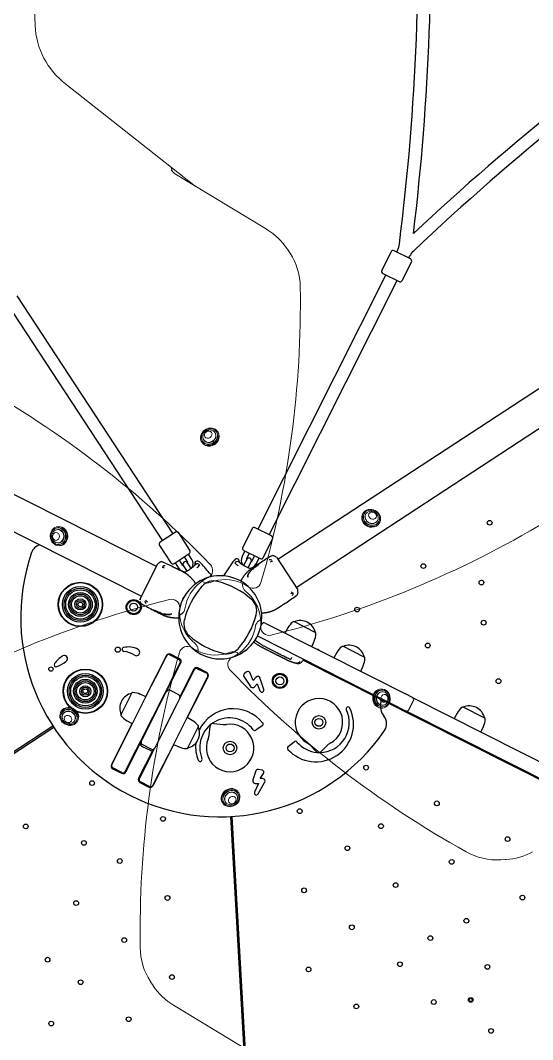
# Model space of a CAD drawing. Header units: millimetres. Extents: x 246416442 to 246896683, y 7418963194 to 7419503218.
# Drawn here: x 246846320 to 246846967, y 7419449158 to 7419450444 of the extents above; entities that cross this region are included whole.
import ezdxf
from ezdxf.lldxf.tags import DXFTag

# ---------------------------------------------------------------- set-up
doc = ezdxf.new("R2010")
doc.units = ezdxf.units.MM
for name, color, linetype in [('L-EDGE-CONCRETE', 1, 'CONCRETE_EDGE_SHORT'), ('L-Hatch Boundary', 1, 'Continuous'), ('L-X-E-PLAY', 9, 'Continuous')]:
    doc.layers.add(name, color=color, linetype=linetype)
doc.layers.add('L-SUB-SOIL DRAINAGE', color=170, linetype='SUBSOIL', lineweight=20)
doc.styles.get("Standard").update_dxf_attribs({"font": 'arial.ttf'})
doc.linetypes.add('CONCRETE_EDGE_SHORT', pattern='A,0.5,-0.2,["CE",Standard,S=0.1,R=0,X=-0.05,Y=-0.05],-0.2', length=0.9)
tags = doc.linetypes.add('SUBSOIL', pattern='A,12.7,-5.08,["SSD",Standard,S=2.54,R=0,X=-2.54,Y=-1.27],-6.35', length=24.13).pattern_tags.tags
tags[6] = DXFTag(74, 10)

# ---------------------------------------------------------------- blocks, each defined once
blk = doc.blocks.new('Artisan - Moduplay')
at = {"layer": 'L-X-E-PLAY', "lineweight": 25}
for p, q in [((-138877.7, -699233.4), (-138877.7, -700031.8)), ((-138835.6, -700031.8), (-138835.6, -699233.4)), ((-139677.7, -699659.7), (-139075.2, -700007.5)), ((-139074.2, -700005.8), (-139676.7, -699658)), ((-138623.6, -699712.9), (-138803.2, -700024)), ((-138789.3, -700032), (-138609.7, -699720.9)), ((-138810.3, -700023.3), (-138823.3, -700045.8)), ((-138786.3, -700033.7), (-138806.2, -700022.2)), ((-138881.3, -700031.8), (-138832, -700031.8)), ((-138798.2, -700060.3), (-138785.2, -700037.8)), ((-138886.5, -700053.1), (-138886.6, -700053.1)), ((-138886.2, -700054.4), (-138886.2, -700054.4)), ((-138820.9, -700050.7), (-138824.9, -700057.6)), ((-138822.2, -700049.9), (-138802.3, -700061.4)), ((-138819.3, -700060.9), (-138815.3, -700053.9)), ((-138885.5, -700062), (-138885.5, -700062)), ((-138884.7, -700067.6), (-138884.7, -700067.6)), ((-138819.2, -700061.4), (-138823, -700068)), ((-138817.5, -700071.1), (-138813.7, -700064.6)), ((-138809.2, -700057.4), (-138813.2, -700064.4)), ((-138807.6, -700067.6), (-138803.6, -700060.7)), ((-138992, -700076.1), (-139022.9, -700076.1)), ((-138880.3, -700075.4), (-138880.1, -700075.4)), ((-138880.1, -700075.4), (-138880, -700075.5)), ((-138823, -700068), (-138823.4, -700068.7)), ((-138817.9, -700071.8), (-138817.5, -700071.1)), ((-138807.7, -700073.3), (-138808.4, -700072.9)), ((-139026.1, -700086.3), (-139026.4, -700094.1)), ((-138988.4, -700094.1), (-138988.8, -700086.3)), ((-139088.4, -700097.6), (-139088.4, -700110.1)), ((-139087.4, -700110.1), (-139087.4, -700097.1)), ((-139026.4, -700093.6), (-139084.4, -700093.6)), ((-139084.4, -700094.1), (-139082.2, -700094.1)), ((-139082.2, -700094.1), (-139054.3, -700094.1)), ((-139054.3, -700094.1), (-139041.4, -700094.1)), ((-139041.4, -700094.1), (-138973.5, -700094.1)), ((-138930.4, -700093.6), (-138988.5, -700093.6)), ((-138973.5, -700094.1), (-138960.6, -700094.1)), ((-138960.6, -700094.1), (-138932.7, -700094.1)), ((-138932.7, -700094.1), (-138930.4, -700094.1)), ((-138927.4, -700097.1), (-138927.4, -700110.1)), ((-138926.4, -700110.1), (-138926.4, -700097.6)), ((-139082.2, -700113.1), (-139084.4, -700113.1)), ((-139084.4, -700114.1), (-139043.3, -700114.1)), ((-139054.3, -700113.1), (-139082.2, -700113.1)), ((-139041.4, -700113.1), (-139054.3, -700113.1)), ((-139046.3, -700117.1), (-139046.3, -700130.1)), ((-139044.1, -700117.1), (-139044.1, -700130.1)), ((-139043.3, -700114.1), (-139042.3, -700114.1)), ((-139042.3, -700114.1), (-139041.1, -700114.1)), ((-138973.5, -700113.1), (-139041.4, -700113.1)), ((-139041.1, -700114.1), (-139038, -700114.1)), ((-139038, -700114.1), (-139032.3, -700114.1)), ((-139032.3, -700114.1), (-138978.9, -700114.1)), ((-139012.4, -700113.1), (-139012.4, -700114.1)), ((-139002.4, -700114.1), (-139002.4, -700113.1)), ((-138978.9, -700114.1), (-138973.3, -700114.1)), ((-138960.6, -700113.1), (-138973.5, -700113.1)), ((-138973.3, -700114.1), (-138970.6, -700114.1)), ((-138970.6, -700114.1), (-138930.4, -700114.1)), ((-138967.6, -700130.1), (-138967.6, -700117.1)), ((-138932.7, -700113.1), (-138960.6, -700113.1)), ((-138930.4, -700113.1), (-138932.7, -700113.1)), ((-138738.8, -700118.1), (-138764.8, -700118.1)), ((-138347.6, -700117.1), (-138373.6, -700117.1)), ((-138783.9, -700129.4), (-138784.7, -700129.4)), ((-138776.3, -700129.4), (-138783.9, -700129.4)), ((-138780.8, -700120.6), (-138780.8, -700119.8)), ((-138767.8, -700122.6), (-138775.8, -700122.6)), ((-138775.8, -700129.1), (-138767.8, -700129.1)), ((-138767.8, -700121.1), (-138767.8, -700144.1)), ((-138735.8, -700144.1), (-138735.8, -700121.1)), ((-138376.6, -700124.6), (-138735.8, -700124.6)), ((-138376.6, -700120.1), (-138376.6, -700143.1)), ((-138344.6, -700143.1), (-138344.6, -700120.1)), ((-138342.1, -700123.6), (-138344.6, -700123.6)), ((-139088.4, -700136.1), (-139088.4, -700148.6)), ((-139087.4, -700149.1), (-139087.4, -700136.1)), ((-139045.5, -700132.1), (-139084.4, -700132.1)), ((-139084.4, -700133.1), (-139082.2, -700133.1)), ((-139082.2, -700133.1), (-139054.3, -700133.1)), ((-139054.3, -700133.1), (-139041.4, -700133.1)), ((-139041.4, -700133.1), (-139041.1, -700133.1)), ((-139038, -700133.1), (-139041.1, -700133.1)), ((-139032.3, -700133.1), (-139038, -700133.1)), ((-138978.9, -700133.1), (-139032.3, -700133.1)), ((-138973.3, -700133.1), (-138978.9, -700133.1)), ((-138970.6, -700133.1), (-138973.3, -700133.1)), ((-138970.6, -700133.1), (-138960.6, -700133.1)), ((-138930.4, -700132.1), (-138968.4, -700132.1)), ((-138960.6, -700133.1), (-138932.7, -700133.1)), ((-138932.7, -700133.1), (-138930.4, -700133.1)), ((-138927.4, -700136.1), (-138927.4, -700149.1)), ((-138926.4, -700148.6), (-138926.4, -700136.1)), ((-138795.4, -700140.9), (-138795.5, -700140.8)), ((-138795.3, -700140.7), (-138795.4, -700140.9)), ((-138786.3, -700140.8), (-138786.3, -700140.8)), ((-138784.7, -700135.7), (-138783.9, -700135.7)), ((-138783.9, -700135.7), (-138776.3, -700135.7)), ((-138781.1, -700142.8), (-138781.1, -700142.9)), ((-138767.8, -700136.1), (-138775.8, -700136.1)), ((-138775.8, -700142.6), (-138767.8, -700142.6)), ((-138735.8, -700140.6), (-138376.6, -700140.6)), ((-138344.6, -700140.6), (-138342.2, -700140.6)), ((-139082.2, -700152.1), (-139084.4, -700152.1)), ((-139084.4, -700152.6), (-139026.4, -700152.6)), ((-139054.3, -700152.1), (-139082.2, -700152.1)), ((-139041.4, -700152.1), (-139054.3, -700152.1)), ((-138973.5, -700152.1), (-139041.4, -700152.1)), ((-139026.4, -700152.1), (-139026.1, -700159.8)), ((-138988.8, -700159.8), (-138988.4, -700152.1)), ((-138988.5, -700152.6), (-138930.4, -700152.6)), ((-138960.6, -700152.1), (-138973.5, -700152.1)), ((-138932.7, -700152.1), (-138960.6, -700152.1)), ((-138930.4, -700152.1), (-138932.7, -700152.1)), ((-138774.2, -700146), (-138774.2, -700146)), ((-138772.8, -700146.4), (-138772.8, -700146.4)), ((-138764.8, -700147.1), (-138738.8, -700147.1)), ((-138373.6, -700146.1), (-138347.6, -700146.1)), ((-139022.9, -700170.1), (-138992, -700170.1)), ((-138757, -700161.6), (-138781.7, -700204.4)), ((-138067.4, -700563.9), (-138758.8, -700164.7)), ((-138996.1, -700187.2), (-138984.9, -700183.1)), ((-138843.4, -700183.4), (-138840.6, -700183.4)), ((-139029.8, -700192.7), (-139029.8, -700192.7)), ((-138979.8, -700185.6), (-138975.7, -700196.8)), ((-138910, -700192.8), (-138917.4, -700205.8)), ((-138903.1, -700193.3), (-138906.8, -700191.7)), ((-138856.6, -700187.4), (-138856.6, -700186.4)), ((-138856.6, -700338.1), (-138856.6, -700187.4)), ((-138837.6, -700186.4), (-138837.6, -700187.4)), ((-138837.6, -700187.4), (-138837.6, -700338.1)), ((-138908.9, -700205.5), (-138902.2, -700197.2)), ((-138904, -700206.8), (-138908.9, -700205.5)), ((-138779.9, -700201.2), (-138088.5, -700600.4)), ((-138910.6, -700211.8), (-138916.9, -700219.2)), ((-138915.4, -700210.5), (-138910.6, -700211.8)), ((-138913.2, -700222.6), (-138902.6, -700212.3)), ((-138829.9, -700214.7), (-138837.6, -700214.4)), ((-138819.6, -700248.9), (-138819.6, -700217.9)), ((-138954.9, -700241.6), (-138963.4, -700236.9)), ((-139075.2, -700257.6), (-139677.7, -700605.5)), ((-139676.7, -700607.2), (-139074.2, -700259.3)), ((-139009.4, -700260), (-139021.3, -700261.8)), ((-138857.6, -700250.2), (-138857.6, -700357.9)), ((-138837.6, -700252.4), (-138829.9, -700252)), ((-139022.1, -700270.2), (-139034, -700270.7)), ((-139023.8, -700266.3), (-139022.1, -700270.2)), ((-139014.2, -700272), (-139015.5, -700269)), ((-139015.5, -700269), (-139007.8, -700270.2)), ((-139005, -700267), (-139006.6, -700261.7)), ((-139034.1, -700275.7), (-139017.4, -700276.5)), ((-138963.5, -700282.6), (-138954.7, -700286.7)), ((-138829.8, -700283.9), (-138837.6, -700283.6)), ((-138856.6, -700297.6), (-138857.6, -700297.6)), ((-138819.6, -700318.1), (-138819.6, -700287.1)), ((-138953.4, -700317.3), (-138949.5, -700305.9)), ((-138857.6, -700307.6), (-138856.6, -700307.6)), ((-138939.6, -700326.2), (-138950.9, -700322.4)), ((-138837.6, -700321.6), (-138829.8, -700321.2)), ((-138885.6, -700326.7), (-138885.6, -700326.7)), ((-138856.6, -700384.9), (-138856.6, -700338.1)), ((-138837.6, -700338.1), (-138837.6, -700384.9)), ((-138857.6, -700357.9), (-138857.6, -701079.7)), ((-138856.6, -700384.9), (-138856.6, -700394.6)), ((-138837.6, -700394.6), (-138837.6, -700384.9)), ((-138856.6, -700917.6), (-138856.6, -700394.6)), ((-138853.6, -700397.6), (-138840.6, -700397.6)), ((-138837.6, -700394.6), (-138837.6, -700917.6)), ((-138829.8, -700453.9), (-138837.6, -700453.6)), ((-138819.6, -700488.1), (-138819.6, -700457.1)), ((-138856.6, -700467.6), (-138857.6, -700467.6)), ((-138857.6, -700477.6), (-138856.6, -700477.6)), ((-138837.6, -700491.6), (-138829.8, -700491.2))]:
    blk.add_line(p, q, dxfattribs=at)
at = {"layer": 'L-X-E-PLAY', "lineweight": 13}
for p, q in [((-138343.7, -699655.6), (-138385.2, -699859.2)), ((-138393.2, -699964.8), (-138383.1, -699832.6)), ((-138850, -699899.7), (-138850.2, -699899.3)), ((-138848, -699899.1), (-138848.3, -699898.7)), ((-138846.3, -699899.1), (-138846.7, -699898.3)), ((-138867.5, -699910.3), (-138867, -699911.1)), ((-138866.4, -699909.2), (-138866.2, -699909.6)), ((-138864.9, -699907.8), (-138864.7, -699908.2)), ((-138406.5, -700003.8), (-138403.6, -699998.9)), ((-139055, -700010.3), (-139055.5, -700010.3)), ((-139054.6, -700008.3), (-139055, -700008.3)), ((-139053.6, -700006.8), (-139054.6, -700006.8)), ((-138669.6, -700012), (-138670.1, -700012.8)), ((-138668.1, -700012.4), (-138668.3, -700012.8)), ((-138666.1, -700013), (-138666.3, -700013.4)), ((-139055.5, -700027.3), (-139055, -700027.3)), ((-138651.6, -700021.9), (-138651.4, -700021.5)), ((-138650.1, -700023.3), (-138649.9, -700022.9)), ((-138649.3, -700024.8), (-138648.8, -700024)), ((-139055, -700029.3), (-139054.6, -700029.3)), ((-139054.6, -700030.8), (-139053.6, -700030.8)), ((-138877.2, -700085.7), (-138874.8, -700087.1)), ((-138826.4, -700091.4), (-138826.4, -700094.1)), ((-138907.5, -700127), (-138905.1, -700125.6)), ((-138805.8, -700138.2), (-138808.2, -700139.6)), ((-138886.9, -700173.8), (-138886.9, -700171.1)), ((-138836.1, -700179.4), (-138838.5, -700178)), ((-138658.7, -700234.3), (-138659.7, -700234.3)), ((-139064, -700240.3), (-139064.5, -700241.1)), ((-139063.2, -700241.9), (-139063.4, -700242.3)), ((-139061.7, -700243.3), (-139061.9, -700243.6)), ((-138658.3, -700235.8), (-138658.7, -700235.8)), ((-138657.8, -700237.8), (-138658.3, -700237.8)), ((-139047.2, -700252.1), (-139047, -700251.8)), ((-139045.2, -700252.8), (-139045, -700252.4)), ((-139043.7, -700253.1), (-139043.2, -700252.3)), ((-138659.7, -700258.3), (-138658.7, -700258.3)), ((-138658.7, -700256.8), (-138658.3, -700256.8)), ((-138658.3, -700254.8), (-138657.8, -700254.8)), ((-139306.8, -700261.3), (-139309.6, -700266.2)), ((-139320.1, -700300.3), (-139330.2, -700432.5)), ((-138848.4, -700357.4), (-138848.6, -700357)), ((-138846.8, -700356), (-138847.1, -700355.6)), ((-138845.8, -700354.8), (-138846.3, -700354)), ((-138867, -700366), (-138866.6, -700366.8)), ((-138865.3, -700366.1), (-138865, -700366.5)), ((-138863.3, -700365.5), (-138863.1, -700365.9)), ((-138970.2, -700586.8), (-138967.4, -700591.7))]:
    blk.add_line(p, q, dxfattribs=at)
at = {"layer": 'L-X-E-PLAY', "lineweight": 25}
for centre, radius in [((-138921.6, -699967.6), 28), ((-138921.6, -699967.6), 27.5), ((-138921.6, -699967.6), 22.5), ((-138921.6, -699967.6), 20.5), ((-138921.6, -699967.6), 18.5), ((-138921.6, -699967.6), 15), ((-138921.6, -699967.6), 13), ((-138921.6, -699967.6), 11), ((-138921.6, -699967.6), 7), ((-138921.6, -699967.6), 5), ((-138921.6, -699967.6), 3), ((-139011.1, -699971.2), 2.75), ((-139016.6, -700022.6), 28), ((-139016.6, -700022.6), 27.5), ((-139016.6, -700022.6), 22.5), ((-139016.6, -700022.6), 20.5), ((-139016.6, -700022.6), 18.5), ((-139016.6, -700022.6), 15), ((-139016.6, -700022.6), 13), ((-139016.6, -700022.6), 11), ((-139016.6, -700022.6), 7), ((-139016.6, -700022.6), 5), ((-139016.6, -700022.6), 3), ((-138894.3, -700029.2), 9.5), ((-138894.3, -700029.2), 8.5), ((-138894.3, -700029.2), 5), ((-139202.8, -700032.4), 3), ((-138951.3, -700035.5), 3.25), ((-139116.2, -700082.4), 3), ((-139188.3, -700107.2), 3), ((-139340.5, -700132.7), 3), ((-139260.5, -700132.7), 3), ((-139188.3, -700157.9), 3), ((-139410.4, -700173.1), 3), ((-139347.1, -700182.7), 3), ((-139116.2, -700182.7), 3), ((-139274.9, -700207.9), 3), ((-138998.2, -700217.9), 8.5), ((-138998.2, -700217.9), 5), ((-139202.8, -700232.7), 3), ((-138894.3, -700235.9), 9.5), ((-138894.3, -700235.9), 8.5), ((-138894.3, -700235.9), 5), ((-139361.5, -700257.9), 3), ((-139289.4, -700282.7), 3), ((-138770, -700282.3), 3), ((-138918.8, -700303.5), 8.5), ((-138918.8, -700303.5), 5), ((-139029.8, -700332.3), 3), ((-138683.4, -700332.3), 3), ((-139116.5, -700382.3), 3), ((-138943, -700382.4), 3), ((-138770.3, -700382.4), 3), ((-138596.8, -700382.3), 3), ((-139044.4, -700407.1), 3), ((-138668.9, -700407.1), 3), ((-139203.1, -700432.3), 3), ((-139000.5, -700432.4), 3), ((-138712.8, -700432.4), 3), ((-139131, -700457.1), 3), ((-139058.5, -700482.4), 3), ((-138943, -700482.4), 3), ((-138770.3, -700482.4), 3), ((-139217.6, -700507.1), 3), ((-139145.3, -700532.3), 3), ((-139000.5, -700532.4), 3), ((-139098.5, -700551.7), 3), ((-139058.5, -700582.4), 3), ((-138943, -700582.4), 3), ((-139168.6, -700591.9), 3), ((-139145.2, -700632.4), 3), ((-139145.2, -700632.4), 2.08), ((-139098.5, -700632.4), 3), ((-139000.5, -700632.4), 3), ((-139168.6, -700672.9), 3)]:
    blk.add_circle(centre, radius, dxfattribs=at)
at = {"layer": 'L-X-E-PLAY', "lineweight": 13}
for centre, radius, start, end in [((-137762.5, -700592.1), 1137.1, 101.416, 117.9186), ((-138246.9, -699673.3), 98.4, 119.1778, 169.5991), ((-140003.8, -699671.1), 1272.4, 340.7118, 357.7026), ((-139829.9, -700895.3), 1272.4, 40.7118, 57.7026), ((-138360.1, -699834.3), 23.1, 150.1149, 175.8472), ((-138362.8, -699839.4), 23.3, 128.9207, 142.8611), ((-138856.9, -699904.7), 8.95, 76.2675, 163.7216), ((-138473.2, -699958.9), 80.2, 330.437, 355.8128), ((-139054.1, -700018.8), 8.95, 136.2675, 223.7217), ((-138659.4, -700018.4), 8.95, 16.2675, 103.7216), ((-138476.5, -699963.1), 81.1, 297.5432, 329.4594), ((-139030.6, -698908.4), 1272.4, 280.7118, 297.7026), ((-138873.3, -700072.1), 10.4, 294.8114, 40.6151), ((-138849.1, -700130.1), 52.6, 124.3085, 167.9959), ((-138848.1, -700133.5), 55.9, 111.8868, 123.2323), ((-138870, -700078.5), 9.9, 240.7654, 287.7495), ((-138850.7, -700137.9), 52.6, 64.3086, 107.9959), ((-138853.1, -700140.4), 55.9, 51.8868, 63.2323), ((-138812.6, -700088), 10.4, 234.8114, 340.6151), ((-138816.5, -700094), 9.9, 180.7654, 227.7494), ((-138858.3, -700140.4), 52.6, 4.3086, 47.9959), ((-138682.7, -701356.8), 1272.4, 100.7118, 117.7026), ((-138917.3, -700116.8), 10.4, 354.8114, 100.6151), ((-138851.6, -700125.6), 55.9, 171.8868, 183.2323), ((-138855, -700124.8), 52.6, 184.3086, 227.9959), ((-138910.2, -700117.1), 9.9, 300.7655, 347.7495), ((-138803.1, -700148.1), 9.9, 120.7655, 167.7495), ((-138861.7, -700139.6), 55.9, 351.8868, 3.2323), ((-138864.2, -700135), 52.6, 304.3085, 347.9959), ((-138796, -700148.4), 10.4, 174.8114, 280.6151), ((-138900.7, -700177.2), 10.4, 54.8114, 160.6151), ((-138860.2, -700124.7), 55.9, 231.8868, 243.2323), ((-138896.8, -700171.2), 9.9, 0.7654, 47.7494), ((-137709.5, -700594.1), 1272.4, 160.7118, 177.7026), ((-138862.6, -700127.2), 52.6, 244.3086, 287.9959), ((-138843.3, -700186.7), 9.9, 60.7654, 107.7495), ((-138865.2, -700131.7), 55.9, 291.8868, 303.2323), ((-138840, -700193), 10.4, 114.8114, 220.6151), ((-137883.4, -699369.8), 1272.4, 220.7118, 237.7026), ((-139236.8, -700302.1), 81.1, 117.5432, 149.4594), ((-138659.2, -700246.3), 8.95, 316.2675, 43.7217), ((-139053.9, -700246.7), 8.95, 196.2675, 283.7216), ((-139240.1, -700306.2), 80.2, 150.437, 175.8128), ((-138856.4, -700360.5), 8.95, 256.2675, 343.7216), ((-138899.9, -700546.5), 81.1, 177.5432, 209.4594), ((-138898, -700551.5), 80.2, 210.4369, 235.8128)]:
    blk.add_arc(centre, radius, start, end, dxfattribs=at)
at = {"layer": 'L-X-E-PLAY', "lineweight": 25}
for centre, radius, start, end in [((-138856.6, -700132.6), 251.8, 97.7721, 262.2279), ((-138888.7, -699898), 15, 43.1513, 97.7721), ((-139342.3, -697286.1), 3009.9, 289.5707, 299.4748), ((-139342.3, -697286.1), 3025.9, 289.861, 299.4776), ((-139003.4, -699974.6), 2.5, 80.2814, 230.5223), ((-138966.8, -699930.3), 60, 230.5223, 243.5891), ((-139009.7, -700011.6), 40, 60.0396, 80.2814), ((-138991.7, -699980.4), 4, 243.5891, 60.0396), ((-138807.7, -700024.8), 3, 60, 150), ((-138947.5, -700042.5), 2.5, 41.1509, 201.4113), ((-138964.5, -700057.3), 25, 357.9633, 41.1509), ((-137954.5, -700064.7), 932.1, 178.2636, 179.2821), ((-138882.6, -700036.5), 3.58, 119.6731, 178.2683), ((-138856.6, -700082.1), 56.1, 116.1129, 119.6841), ((-138879.1, -700042.4), 4.42, 117.5189, 162.8554), ((-138873.2, -700041.4), 7.2, 157.4328, 181.1044), ((-138840.1, -700041.4), 7.19, 358.901, 22.5919), ((-138834.2, -700042.4), 4.43, 17.197, 62.4463), ((-138856.6, -700082.1), 56.1, 60.316, 63.887), ((-138830.6, -700036.5), 3.58, 1.7317, 60.3269), ((-139759.1, -700064.7), 932.5, 0.7183, 1.7365), ((-138787.8, -700036.3), 3, 330, 60), ((-138977.8, -700054.4), 30, 353.8337, 21.4113), ((-138951.1, -700064.4), 65.6, 2.0858, 8.8071), ((-138951.4, -700064.5), 65.9, 2.127, 8.758), ((-138820.7, -700047.3), 3, 150, 240), ((-138943.7, -700058), 4.25, 173.8337, 357.9633), ((-138837.6, -700057.9), 48.1, 184.8847, 191.5629), ((-138837.6, -700058), 48.1, 184.8597, 191.5379), ((-138788.1, -700013.8), 65.3, 233.7356, 235.2892), ((-138788.1, -700013.8), 65.3, 233.7353, 246.3203), ((-138816.2, -700062.6), 10, 150, 211.1775), ((-138816.2, -700062.6), 3.5, 150, 175.842), ((-138816.5, -700063), 3.15, 330, 150), ((-138816.2, -700062.6), 10, 268.8147, 330), ((-138816.2, -700062.6), 3.5, 304.1581, 330), ((-138800.8, -700058.8), 3, 240, 330), ((-139001.3, -700087.4), 24.8, 155.4242, 177.5), ((-139022, -700077.9), 2.1, 116.9416, 155.4242), ((-139007.4, -700088.6), 19.6, 39.9665, 140.0335), ((-138992.9, -700077.9), 2.1, 24.5758, 63.0584), ((-139013.6, -700087.4), 24.8, 2.5, 24.5758), ((-138856.6, -700132.6), 52.5, 59.8263, 118.1256), ((-138856.6, -700083), 3.43, 57.6732, 122.2949), ((-138788.1, -700013.8), 65.3, 246.3123, 246.3198), ((-138807.9, -700065.9), 13.6, 242.4609, 265.4677), ((-138809.6, -700076.8), 3.95, 341.5429, 60), ((-138938.7, -700033.9), 139.9, 340.4214, 341.6304), ((-138856.6, -700132.6), 52.5, 118.1256, 149.8263), ((-138857.7, -700194.2), 103.1, 75.5952, 102.3568), ((-138856.6, -700132.6), 52.5, 28.1256, 59.8263), ((-139970.5, -699614.6), 1253.5, 337.3828, 338.1671), ((-138807.3, -700080.6), 0.5, 337.5544, 340.3318), ((-139084.4, -700097.6), 4, 90, 180), ((-139084.4, -700097.1), 3, 90, 180), ((-138930.4, -700097.6), 4, 0, 90), ((-138930.4, -700097.1), 3, 0, 90), ((-138856.6, -700132.6), 52.5, 149.8263, 208.1256), ((-138875.5, -700113), 20, 102.3568, 165.5951), ((-138837.1, -700113.7), 20, 12.3568, 75.5952), ((-138813.8, -700096.5), 0.5, 335.2883, 337.421), ((-139084.4, -700110.1), 4, 180, 270), ((-139084.4, -700110.1), 3, 180, 270), ((-139043.3, -700117.1), 3, 90, 180), ((-139041.1, -700117.1), 3, 90, 180), ((-138970.6, -700117.1), 3, 0, 90), ((-138930.4, -700110.1), 3, 270, 0), ((-138930.4, -700110.1), 4, 270, 0), ((-138795, -700133.7), 103.1, 165.5951, 192.3568), ((-138918.3, -700131.5), 103.1, 345.5951, 12.3568), ((-138856.6, -700132.6), 52.5, 329.8263, 28.1256), ((-138819.2, -700288.2), 175.8, 78.4554, 86.3683), ((-138774.5, -700123.7), 13.6, 154.5279, 177.5374), ((-138784.8, -700119.8), 3.95, 0, 78.457), ((-138764.8, -700121.1), 3, 90, 180), ((-138738.8, -700121.1), 3, 0, 90), ((-138373.6, -700120.1), 3, 90, 180), ((-138347.6, -700120.1), 3, 0, 90), ((-139043.3, -700130.1), 3, 180, 270), ((-139041.1, -700130.1), 3, 180, 270), ((-138970.6, -700130.1), 3, 270, 0), ((-138719.5, -700132.6), 65.3, 173.6798, 186.2643), ((-138775.8, -700132.6), 10, 90, 151.1775), ((-138719.5, -700132.6), 65.3, 173.6802, 175.2892), ((-138778.2, -700127.7), 7.33, 129.1963, 133.933), ((-138775.8, -700132.6), 3.5, 90, 115.842), ((-138776.3, -700132.6), 3.15, 270, 90), ((-138342.1, -700099.6), 24, 270, 289.5707), ((-139084.4, -700136.1), 4, 90, 180), ((-139084.4, -700136.1), 3, 90, 180), ((-138930.4, -700136.1), 4, 0, 90), ((-138930.4, -700136.1), 3, 0, 90), ((-138801.5, -700186.4), 48.1, 64.8847, 71.563), ((-138801.5, -700186.3), 48.1, 64.8598, 71.5379), ((-138775.8, -700132.6), 10, 208.8148, 270), ((-138750.3, -700084.6), 65.9, 242.127, 248.758), ((-138750.4, -700084.9), 65.6, 242.0858, 248.8071), ((-138775.8, -700132.6), 3.5, 244.158, 270), ((-138764.8, -700144.1), 3, 180, 270), ((-138738.8, -700144.1), 3, 270, 0), ((-138373.6, -700143.1), 3, 180, 270), ((-138347.6, -700143.1), 3, 270, 0), ((-138342.2, -700164.6), 24, 70.3385, 90), ((-139346.8, -702976.4), 3009.9, 60.4266, 70.3385), ((-139346.8, -702976.4), 3025.9, 60.4244, 70.0487), ((-139084.4, -700148.6), 4, 180, 270), ((-139084.4, -700149.1), 3, 180, 270), ((-138930.4, -700148.6), 4, 270, 0), ((-138930.4, -700149.1), 3, 270, 0), ((-138856.6, -700132.6), 52.5, 208.1256, 239.8263), ((-138876.2, -700151.5), 20, 192.3568, 255.5952), ((-138837.7, -700152.2), 20, 282.3568, 345.5951), ((-138762.3, -700108.7), 39.2, 252.5408, 254.4383), ((-139248.9, -700947.8), 932.1, 58.2635, 59.2821), ((-138769.4, -700163.9), 7.2, 37.4328, 61.1044), ((-138767.3, -700158.2), 4.42, 357.5189, 42.8554), ((-138760.5, -700158.1), 3.58, 359.673, 58.2683), ((-139001.3, -700158.7), 24.8, 182.5, 204.5758), ((-139022, -700168.2), 2.1, 204.5758, 243.0584), ((-139007.4, -700157.5), 19.6, 219.9665, 320.0335), ((-138992.9, -700168.2), 2.1, 296.9416, 335.4242), ((-139013.6, -700158.7), 24.8, 335.4242, 357.5), ((-138856.6, -700132.6), 52.5, 298.1256, 329.8263), ((-138813, -700157.8), 56.1, 356.1129, 359.684), ((-138994.6, -700220.5), 47.5, 111.9362, 138.5221), ((-138998.1, -700217), 37.5, 333.6008, 139.0241), ((-138994.6, -700220.5), 47.5, 335.2023, 91.1682), ((-138983.5, -700186.9), 4, 19.6601, 109.6601), ((-138856.6, -700132.6), 52.5, 239.8263, 298.1256), ((-138855.5, -700070.9), 103.1, 255.5952, 282.3568), ((-138840.6, -700186.4), 3, 0, 90), ((-138915.8, -700200.3), 78.1, 12.3161, 13.318), ((-139028.3, -700190.7), 2.5, 138.5221, 231.3653), ((-139028.3, -700190.7), 2.5, 231.3653, 319.0241), ((-138998.2, -700217.9), 30, 93.7876, 35.5326), ((-139001.2, -700173), 15, 273.7876, 289.6601), ((-138907.8, -700194), 2.5, 66.7841, 150.1104), ((-138904.1, -700195.6), 2.5, 321.0679, 66.7841), ((-138856.6, -700182.1), 3.43, 237.6732, 302.2949), ((-138853.6, -700186.4), 3, 164.4995, 180), ((-138961.6, -700191.8), 15, 199.6601, 215.5326), ((-138914.6, -700207.4), 3.25, 150.1104, 255.3148), ((-138904.8, -700210), 3.25, 314.2384, 75.3148), ((-138346.6, -699385), 932.5, 240.7183, 241.7365), ((-138789.8, -700197.1), 4.43, 257.1971, 302.4463), ((-138786, -700192.5), 7.19, 238.901, 262.5919), ((-138786.5, -700203.1), 3.58, 241.7317, 300.3269), ((-138813, -700157.8), 56.1, 300.316, 303.887), ((-138915, -700220.9), 2.5, 140.0221, 314.2384), ((-138831, -700239.5), 24.8, 65.4242, 87.5), ((-138821.5, -700218.9), 2.1, 26.9416, 65.4242), ((-138832.2, -700233.4), 19.6, 309.9665, 50.0335), ((-138962.2, -700234.7), 2.5, 153.6008, 241.3653), ((-138953.7, -700239.4), 2.5, 241.3653, 335.2023), ((-138859.7, -700244.7), 4.98, 196.0141, 256.3031), ((-139009, -700262.4), 2.5, 16.9151, 98.5805), ((-138850.6, -700207.5), 43.3, 256.2854, 262.0257), ((-138839.6, -700261.6), 2.5, 0, 34.9152), ((-138831, -700227.2), 24.8, 272.5, 294.5758), ((-138821.5, -700247.9), 2.1, 294.5758, 333.0584), ((-139034, -700273.2), 2.5, 92.1253, 266.9967), ((-139020.8, -700265), 3.25, 98.5805, 203.2552), ((-139017.2, -700273.3), 3.25, 266.9967, 23.2552), ((-139007.4, -700267.7), 2.5, 261.6224, 16.9151), ((-138839.6, -700261.6), 2.5, 325.0848, 0), ((-138922.6, -700301.1), 47.5, 158.7797, 322.0997), ((-138964.5, -700284.8), 2.5, 64.9428, 158.7797), ((-138918.8, -700303.5), 30, 235.2366, 176.9816), ((-138830.9, -700308.7), 24.8, 65.4242, 87.5), ((-138821.5, -700288.1), 2.1, 26.9416, 65.4242), ((-138918.9, -700304.5), 37.5, 157.1783, 202.077), ((-138955.7, -700288.9), 2.5, 337.1783, 64.9428), ((-138832.2, -700302.6), 19.6, 309.9665, 50.0335), ((-138963.7, -700301.1), 15, 341.109, 356.9816), ((-138949.6, -700318.6), 4, 161.109, 251.1091), ((-138918.9, -700304.5), 37.5, 207.243, 322.6016), ((-138830.9, -700296.4), 24.8, 272.5, 294.5758), ((-138821.5, -700317.1), 2.1, 294.5758, 333.0584), ((-138944.4, -700340.4), 15, 55.2366, 71.1091), ((-138887.1, -700328.7), 2.5, 54.9428, 142.6016), ((-138887.1, -700328.8), 2.5, 322.0997, 54.9428), ((-138856.6, -700381.3), 20, 102.0247, 156.1986), ((-138861.6, -700357.9), 4, 282.0247, 0), ((-138888.7, -700367.2), 15, 262.2279, 336.1986), ((-138853.6, -700394.6), 3, 180, 270), ((-138840.6, -700394.6), 3, 270, 0), ((-138830.9, -700478.7), 24.8, 65.4242, 87.5), ((-138821.5, -700458.1), 2.1, 26.9416, 65.4242), ((-138832.2, -700472.6), 19.6, 309.9665, 50.0335), ((-138830.9, -700466.4), 24.8, 272.5, 294.5758), ((-138821.5, -700487.1), 2.1, 294.5758, 333.0584)]:
    blk.add_arc(centre, radius, start, end, dxfattribs=at)
at = {"layer": 'L-X-E-PLAY', "lineweight": 13}
for centre, major_axis in [((-138857.1, -699904.3), (10.4, 6)), ((-138857.3, -699903.9), (-9.09, -5.25)), ((-138858.8, -699901.5), (4.33, 2.5)), ((-139054.6, -700018.8), (0, -12)), ((-139055, -700018.8), (0, 10.5)), ((-139057.8, -700018.8), (0, -5)), ((-138659.2, -700018), (-10.4, 6)), ((-138659, -700017.6), (9.09, -5.25)), ((-138657.6, -700015.2), (-4.33, 2.5)), ((-139054.1, -700247.1), (-10.4, 6)), ((-138658.7, -700246.3), (0, -12)), ((-139054.3, -700247.5), (9.09, -5.25)), ((-139055.7, -700250), (-4.33, 2.5)), ((-138658.3, -700246.3), (0, 10.5)), ((-138655.4, -700246.3), (0, -5)), ((-138856.2, -700360.8), (10.4, 6)), ((-138855.9, -700361.2), (-9.09, -5.25)), ((-138854.5, -700363.7), (4.33, 2.5))]:
    blk.add_ellipse(centre, major_axis=major_axis, ratio=0.883148, dxfattribs=at)
for centre, major_axis, start_param, end_param in [((-138856.6, -699905.1), (10.4, 6), 3.141593, 6.283185), ((-138857.6, -699903.5), (7.36, 4.25), 2.386247, 6.283185), ((-138857.1, -699904.3), (-9.09, -5.25), 0, 3.141593), ((-138857.3, -699903.9), (-7.36, -4.25), 0, 3.141593), ((-138857.6, -699903.5), (7.36, 4.25), 0, 0.755194), ((-138490.2, -699948.9), (-86.6, 50), 3.136485, 3.146853), ((-139055.5, -700018.8), (0, -8.5), 0, 3.896786), ((-139055, -700018.8), (0, 8.5), 3.141593, 6.28319), ((-139054.6, -700018.8), (0, 10.5), 3.141593, 6.283187), ((-139053.6, -700018.8), (0, -12), 0, 3.141596), ((-138659.7, -700018.8), (-10.4, 6), 0, 3.141595), ((-138659.2, -700018), (9.09, -5.25), 3.141595, 6.283185), ((-138659, -700017.6), (7.36, -4.25), 3.141596, 6.283185), ((-138658.7, -700017.3), (-7.36, 4.25), 0.000002, 3.896786), ((-138658.7, -700017.3), (-7.36, 4.25), 5.52784, 6.283187), ((-138493.1, -699953.8), (-86.6, 50), 3.136209, 3.141593), ((-139055.5, -700018.8), (0, -8.5), 5.52784, 6.283185), ((-139053.6, -700246.3), (-10.4, 6), 3.141593, 6.283185), ((-138659.7, -700246.3), (0, -12), 3.14159, 6.283185), ((-139054.1, -700247.1), (9.09, -5.25), 0, 3.141593), ((-139054.5, -700247.9), (-7.36, 4.25), 0.000002, 0.755194), ((-139054.5, -700247.9), (-7.36, 4.25), 2.386247, 6.283187), ((-139054.3, -700247.5), (7.36, -4.25), 0.000002, 3.141596), ((-138658.7, -700246.3), (0, 10.5), 0.000002, 3.141595), ((-138657.8, -700246.3), (0, -8.5), 2.386247, 6.283185), ((-138658.3, -700246.3), (0, 8.5), 0, 3.141588), ((-138657.8, -700246.3), (0, -8.5), 0, 0.755194), ((-139223, -700316.2), (86.6, -50), 3.136485, 3.146853), ((-139220.2, -700311.3), (86.6, -50), 3.136209, 3.141593), ((-138856.6, -700360), (10.4, 6), 6.283182, 9.424778), ((-138856.2, -700360.8), (-9.09, -5.25), 3.14159, 6.283185), ((-138855.9, -700361.2), (-7.36, -4.25), 3.141593, 6.283185), ((-138855.7, -700361.6), (7.36, 4.25), 6.283182, 10.179972), ((-138855.7, -700361.6), (7.36, 4.25), 5.52784, 6.283182), ((-138883.6, -700536.8), (86.6, 50), 3.136209, 3.141593), ((-138880.8, -700541.7), (86.6, 50), 3.136485, 3.146853)]:
    blk.add_ellipse(centre, major_axis=major_axis, ratio=0.883148, start_param=start_param, end_param=end_param, dxfattribs=at)
at = {"layer": 'L-X-E-PLAY', "lineweight": 25}
for centre, major_axis, ratio, start_param, end_param in [((-138812.9, -700078.3), (1.84, -3.71), 0.969086, 0.846088, 2.143317), ((-138787.8, -700121.8), (-2.29, 3.45), 0.969086, 4.139868, 5.437098), ((-138859.7, -700243.4), (-4.66, 0.72), 0.958423, 0.364142, 1.481993), ((-138859.7, -700235.3), (-4.61, -0.2), 0.140234, 0.201943, 1.347699)]:
    blk.add_ellipse(centre, major_axis=major_axis, ratio=ratio, start_param=start_param, end_param=end_param, dxfattribs=at)
for points, knots in [([(-138886.2, -700054.3), (-138886.3, -700053.9), (-138886.4, -700053.5), (-138886.5, -700053.1), (-138886.6, -700053), (-138886.6, -700053)], [0, 0, 0, 0, 0.502573, 0.502573, 1, 1, 1, 1]), ([(-138886.6, -700053.1), (-138886.6, -700053.1), (-138886.5, -700053.2), (-138886.4, -700053.6), (-138886.3, -700054), (-138886.2, -700054.4)], [0, 0, 0, 0, 0.499788, 0.499788, 1, 1, 1, 1]), ([(-138886.6, -700053.1), (-138886.6, -700053.2), (-138886.6, -700053.4), (-138886.6, -700053.8), (-138886.6, -700054.3), (-138886.6, -700054.7), (-138886.6, -700055.1), (-138886.6, -700055.4), (-138886.6, -700055.8), (-138886.6, -700056.3), (-138886.6, -700056.7), (-138886.6, -700057.2), (-138886.6, -700057.7), (-138886.6, -700058.4), (-138886.6, -700059.2), (-138886.6, -700060.1), (-138886.6, -700060.8), (-138886.6, -700061.5), (-138886.6, -700062.1), (-138886.6, -700062.7), (-138886.6, -700063.3), (-138886.6, -700064), (-138886.6, -700064.7), (-138886.6, -700065.5), (-138886.6, -700066.4), (-138886.6, -700067.2), (-138886.5, -700068.2), (-138886.4, -700069.1), (-138886.3, -700070.1), (-138886.1, -700071), (-138886, -700072), (-138885.8, -700072.8), (-138885.7, -700073.4), (-138885.6, -700074), (-138885.4, -700074.5), (-138885.3, -700074.9), (-138885.2, -700075.4), (-138885, -700075.9), (-138884.9, -700076.5), (-138884.7, -700077), (-138884.5, -700077.6), (-138884.3, -700078.2), (-138884.1, -700078.8), (-138883.8, -700079.5), (-138883.5, -700080.1), (-138883.3, -700080.8), (-138882.9, -700081.5), (-138882.6, -700082.2), (-138882.2, -700083), (-138881.7, -700083.9), (-138881.2, -700084.7), (-138880.9, -700085.4), (-138880.6, -700085.8), (-138880.6, -700085.9)], [0, 0, 0, 0, 0.008392, 0.022062, 0.034963, 0.047177, 0.058802, 0.069886, 0.080467, 0.094261, 0.10763, 0.120918, 0.134166, 0.157858, 0.181817, 0.206112, 0.230954, 0.247973, 0.265471, 0.283543, 0.302286, 0.3218, 0.342186, 0.367152, 0.392525, 0.41799, 0.443464, 0.472847, 0.502035, 0.530926, 0.559431, 0.587468, 0.602973, 0.618298, 0.633432, 0.648366, 0.663193, 0.678695, 0.69503, 0.712157, 0.730104, 0.748862, 0.768419, 0.788759, 0.809479, 0.830914, 0.853037, 0.875817, 0.903744, 0.932481, 0.961945, 0.992298, 1, 1, 1, 1]), ([(-138832.7, -700085.9), (-138832.6, -700085.7), (-138832.4, -700085.3), (-138831.9, -700084.5), (-138831.4, -700083.6), (-138830.9, -700082.6), (-138830.4, -700081.6), (-138830, -700080.7), (-138829.6, -700079.7), (-138829.2, -700078.8), (-138828.9, -700077.8), (-138828.6, -700076.9), (-138828.3, -700076), (-138828, -700075.1), (-138827.8, -700074.2), (-138827.6, -700073.3), (-138827.4, -700072.5), (-138827.3, -700071.7), (-138827.1, -700070.9), (-138827, -700070.1), (-138826.9, -700069.4), (-138826.8, -700068.7), (-138826.8, -700068), (-138826.7, -700067.4), (-138826.7, -700066.8), (-138826.7, -700066.2), (-138826.7, -700065.6), (-138826.6, -700065.1), (-138826.6, -700064.6), (-138826.6, -700064.1), (-138826.6, -700063.7), (-138826.6, -700063.3), (-138826.6, -700062.9), (-138826.6, -700062.5), (-138826.6, -700062.1), (-138826.6, -700061.8), (-138826.6, -700061.4), (-138826.7, -700061.1), (-138826.7, -700060.9), (-138826.7, -700060.6), (-138826.7, -700060.3), (-138826.7, -700060), (-138826.7, -700059.5), (-138826.7, -700059), (-138826.7, -700058.4), (-138826.7, -700057.9), (-138826.7, -700057.3), (-138826.7, -700056.7), (-138826.7, -700056.1), (-138826.7, -700055.5), (-138826.7, -700054.9), (-138826.7, -700054.2), (-138826.7, -700053.5), (-138826.7, -700053.2), (-138826.7, -700053)], [0, 0, 0, 0, 0.011735, 0.044633, 0.077172, 0.109452, 0.140814, 0.171758, 0.202215, 0.232123, 0.262015, 0.291224, 0.319703, 0.347412, 0.374318, 0.400393, 0.425615, 0.449916, 0.473339, 0.495874, 0.517516, 0.538264, 0.557775, 0.576432, 0.594245, 0.611223, 0.627699, 0.643334, 0.658141, 0.67204, 0.685031, 0.697182, 0.708555, 0.720411, 0.731428, 0.741663, 0.751163, 0.759968, 0.767973, 0.775704, 0.783621, 0.791729, 0.806704, 0.822361, 0.838773, 0.856038, 0.87228, 0.889349, 0.906999, 0.925293, 0.944351, 0.964286, 0.984902, 1, 1, 1, 1]), ([(-138880.1, -700075.4), (-138880.4, -700075.5), (-138880.8, -700075.3), (-138881.6, -700074.7), (-138882.1, -700074.2), (-138882.9, -700072.8), (-138883.4, -700071.9), (-138883.9, -700070.4), (-138884.1, -700069.8), (-138884.4, -700068.7), (-138884.6, -700068.1), (-138884.7, -700067.5)], [0, 0, 0, 0, 0.25, 0.25, 0.5, 0.5, 0.75, 0.75, 0.875, 0.875, 1, 1, 1, 1]), ([(-138884.7, -700067.6), (-138884.6, -700068.2), (-138884.5, -700068.8), (-138884.1, -700069.9), (-138884, -700070.4), (-138883.4, -700072), (-138882.9, -700072.8), (-138882, -700074.3), (-138881.6, -700074.8), (-138881, -700075.3), (-138880.8, -700075.4), (-138880.4, -700075.5), (-138880.2, -700075.5), (-138880, -700075.5)], [0, 0, 0, 0, 0.125013, 0.125013, 0.250025, 0.250025, 0.500051, 0.500051, 0.750076, 0.750076, 0.875089, 0.875089, 1, 1, 1, 1]), ([(-138811.5, -700074.3), (-138811.5, -700074.3), (-138811.6, -700074.3), (-138811.8, -700074.3), (-138812, -700074.3), (-138812.2, -700074.3), (-138812.5, -700074.2), (-138812.9, -700074.1), (-138813.3, -700074), (-138813.8, -700073.8), (-138814.1, -700073.7), (-138814.3, -700073.6)], [0, 0, 0, 0, 0.101866, 0.201907, 0.301007, 0.400076, 0.500024, 0.624736, 0.749381, 0.874313, 1, 1, 1, 1]), ([(-138812.3, -700074.3), (-138812.2, -700074.3), (-138812.1, -700074.3), (-138812, -700074.3), (-138811.9, -700074.3)], [0, 0, 0, 0, 0.547477, 1, 1, 1, 1]), ([(-138810.5, -700073.9), (-138810.5, -700073.9), (-138810.6, -700073.9), (-138810.6, -700073.9), (-138810.7, -700073.9), (-138810.7, -700073.9), (-138810.8, -700074), (-138810.9, -700074), (-138811, -700074), (-138811, -700074.1), (-138811.1, -700074.1), (-138811.2, -700074.1), (-138811.3, -700074.1), (-138811.4, -700074.2), (-138811.5, -700074.2), (-138811.6, -700074.2), (-138811.6, -700074.2), (-138811.7, -700074.3), (-138811.8, -700074.3), (-138811.8, -700074.3), (-138811.9, -700074.3), (-138811.9, -700074.3)], [0, 0, 0, 0, 0.032464, 0.089486, 0.143465, 0.195071, 0.245064, 0.294271, 0.343548, 0.393738, 0.445634, 0.499373, 0.551373, 0.60138, 0.650044, 0.698071, 0.746191, 0.795129, 0.862804, 0.934606, 1, 1, 1, 1]), ([(-138808.4, -700072.9), (-138808.4, -700072.9), (-138808.7, -700073.1), (-138809.9, -700073.6), (-138810.6, -700073.9), (-138811, -700074.1), (-138811.3, -700074.2), (-138811.4, -700074.2), (-138811.5, -700074.3)], [0, 0, 0, 0, 0.499848, 0.749907, 0.874579, 0.937194, 0.962792, 1, 1, 1, 1]), ([(-138810.4, -700073.8), (-138810.4, -700073.8), (-138810.5, -700073.8), (-138810.5, -700073.9), (-138810.6, -700073.9)], [0, 0, 0, 0, 0.7001, 1, 1, 1, 1]), ([(-138815.1, -700100.4), (-138815.1, -700100.4), (-138814.8, -700099.7), (-138814.2, -700098.4), (-138813.6, -700097.3), (-138813.4, -700096.7)], [0, 0, 0, 0, 0.028472, 0.568342, 1, 1, 1, 1]), ([(-138784.4, -700125.4), (-138784.4, -700125.3), (-138784.3, -700125), (-138784.3, -700124.7), (-138784.2, -700124.3), (-138784.1, -700123.9), (-138784, -700123.5), (-138783.9, -700123.1), (-138783.7, -700122.8), (-138783.6, -700122.7), (-138783.6, -700122.6)], [0, 0, 0, 0, 0.083351, 0.166211, 0.249133, 0.374042, 0.49934, 0.665457, 0.830937, 1, 1, 1, 1]), ([(-138783.7, -700122.7), (-138783.7, -700122.7), (-138783.7, -700122.8), (-138783.8, -700122.9), (-138783.9, -700123.1), (-138784, -700123.3), (-138784, -700123.5)], [0, 0, 0, 0, 0.188432, 0.409835, 0.630798, 1, 1, 1, 1]), ([(-138783.8, -700123), (-138783.8, -700122.9), (-138783.8, -700122.9), (-138783.7, -700122.9), (-138783.7, -700122.9), (-138783.7, -700122.8), (-138783.7, -700122.8), (-138783.7, -700122.8), (-138783.6, -700122.8), (-138783.6, -700122.7), (-138783.5, -700122.7), (-138783.5, -700122.6), (-138783.4, -700122.6), (-138783.4, -700122.5), (-138783.3, -700122.5), (-138783.3, -700122.5), (-138783.3, -700122.4), (-138783.2, -700122.4), (-138783.2, -700122.4), (-138783.2, -700122.3), (-138783.1, -700122.3), (-138783.1, -700122.3), (-138783.1, -700122.3), (-138783, -700122.2), (-138783, -700122.2), (-138782.9, -700122.1), (-138782.9, -700122.1), (-138782.8, -700122), (-138782.8, -700122), (-138782.8, -700122)], [0, 0, 0, 0, 0.0220066, 0.056758, 0.1009469, 0.1546223, 0.2143576, 0.2722925, 0.3237302, 0.368702, 0.4094198, 0.4431045, 0.4654802, 0.4764584, 0.4845159, 0.4869257, 0.4882565, 0.4905143, 0.5017291, 0.5225572, 0.5534456, 0.5940245, 0.6370327, 0.7054812, 0.7928204, 0.8663081, 0.9302956, 0.985642, 1, 1, 1, 1]), ([(-138783.7, -700122.8), (-138783.7, -700122.8), (-138783.7, -700122.8), (-138783.7, -700122.8), (-138783.7, -700122.8), (-138783.7, -700122.8)], [0, 0, 0, 0, 0.278706, 0.882749, 1, 1, 1, 1]), ([(-138783.6, -700122.6), (-138783.5, -700122.6), (-138783.4, -700122.5), (-138783.2, -700122.3), (-138782.8, -700122.1), (-138782.2, -700121.6), (-138781.2, -700120.8), (-138780.8, -700120.6), (-138780.8, -700120.6), (-138780.8, -700120.6)], [0, 0, 0, 0, 0.035593, 0.062807, 0.125421, 0.250089, 0.500136, 0.999999, 1, 1, 1, 1]), ([(-138783, -700122.2), (-138783, -700122.2), (-138783, -700122.2), (-138782.9, -700122.1), (-138782.9, -700122.1), (-138782.9, -700122.1)], [0, 0, 0, 0, 0.1937923, 0.5234887, 1, 1, 1, 1]), ([(-138782.8, -700122), (-138782.8, -700122), (-138782.7, -700122), (-138782.7, -700122), (-138782.7, -700122)], [0, 0, 0, 0, 0.442603, 1, 1, 1, 1]), ([(-138772.8, -700146.4), (-138772.9, -700146.4), (-138773.1, -700146.2), (-138773.5, -700146), (-138773.8, -700145.8), (-138774.2, -700145.6), (-138774.5, -700145.4), (-138774.9, -700145.2), (-138775.2, -700145), (-138775.6, -700144.8), (-138776, -700144.5), (-138776.4, -700144.3), (-138776.9, -700144), (-138777.4, -700143.7), (-138778.1, -700143.3), (-138778.9, -700142.9), (-138779.5, -700142.5), (-138780.1, -700142.1), (-138780.6, -700141.8), (-138781.1, -700141.5), (-138781.7, -700141.2), (-138782.3, -700140.9), (-138782.9, -700140.5), (-138783.6, -700140.1), (-138784.3, -700139.7), (-138785.1, -700139.3), (-138785.9, -700138.9), (-138786.8, -700138.5), (-138787.7, -700138.2), (-138788.6, -700137.8), (-138789.5, -700137.5), (-138790.3, -700137.2), (-138790.9, -700137), (-138791.4, -700136.9), (-138791.9, -700136.7), (-138792.4, -700136.6), (-138792.9, -700136.4), (-138793.4, -700136.3), (-138794, -700136.2), (-138794.5, -700136.1), (-138795.1, -700135.9), (-138795.7, -700135.8), (-138796.4, -700135.7), (-138797.1, -700135.6), (-138797.8, -700135.5), (-138798.5, -700135.4), (-138799.2, -700135.4), (-138800.1, -700135.3), (-138801, -700135.2), (-138801.9, -700135.2), (-138802.9, -700135.2), (-138803.7, -700135.2), (-138804.1, -700135.2), (-138804.2, -700135.2)], [0, 0, 0, 0, 0.008392, 0.022062, 0.034963, 0.047176, 0.058802, 0.069885, 0.080466, 0.09426, 0.107629, 0.120917, 0.134165, 0.157857, 0.181816, 0.206111, 0.230952, 0.247972, 0.265469, 0.283541, 0.302284, 0.321799, 0.342184, 0.36715, 0.392523, 0.417988, 0.443461, 0.472845, 0.502032, 0.530923, 0.559427, 0.587465, 0.60297, 0.618294, 0.633428, 0.648362, 0.66319, 0.678691, 0.695026, 0.712153, 0.7301, 0.748858, 0.768414, 0.788754, 0.809475, 0.830909, 0.853032, 0.875813, 0.903739, 0.932475, 0.961939, 0.992293, 1, 1, 1, 1]), ([(-138786.3, -700140.8), (-138786.9, -700140.6), (-138787.5, -700140.4), (-138788.6, -700140.1), (-138789.2, -700140), (-138790.8, -700139.7), (-138791.8, -700139.7), (-138793.4, -700139.7), (-138794.1, -700139.9), (-138794.9, -700140.2), (-138795.1, -700140.3), (-138795.4, -700140.5), (-138795.5, -700140.7), (-138795.5, -700140.8)], [0, 0, 0, 0, 0.125013, 0.125013, 0.250025, 0.250025, 0.500051, 0.500051, 0.750076, 0.750076, 0.875089, 0.875089, 1, 1, 1, 1]), ([(-138795.4, -700140.9), (-138795.3, -700140.6), (-138795, -700140.3), (-138794, -700139.9), (-138793.4, -700139.8), (-138791.7, -700139.7), (-138790.7, -700139.8), (-138789.1, -700140), (-138788.6, -700140.1), (-138787.5, -700140.4), (-138786.9, -700140.6), (-138786.3, -700140.8)], [0, 0, 0, 0, 0.25, 0.25, 0.5, 0.5, 0.75, 0.75, 0.875, 0.875, 1, 1, 1, 1]), ([(-138774.1, -700146.1), (-138773.7, -700146.2), (-138773.3, -700146.3), (-138772.9, -700146.4), (-138772.7, -700146.5), (-138772.7, -700146.5)], [0, 0, 0, 0, 0.502573, 0.502573, 1, 1, 1, 1]), ([(-138828.2, -700176.7), (-138828.1, -700176.8), (-138827.8, -700177.2), (-138827.4, -700178), (-138826.8, -700178.9), (-138826.2, -700179.9), (-138825.6, -700180.7), (-138825, -700181.6), (-138824.4, -700182.4), (-138823.8, -700183.2), (-138823.1, -700184), (-138822.5, -700184.7), (-138821.8, -700185.5), (-138821.1, -700186.1), (-138820.5, -700186.8), (-138819.8, -700187.4), (-138819.2, -700187.9), (-138818.6, -700188.5), (-138818, -700189), (-138817.4, -700189.5), (-138816.8, -700189.9), (-138816.2, -700190.3), (-138815.7, -700190.7), (-138815.1, -700191.1), (-138814.6, -700191.4), (-138814.2, -700191.7), (-138813.7, -700192), (-138813.2, -700192.3), (-138812.8, -700192.5), (-138812.4, -700192.8), (-138812, -700193), (-138811.6, -700193.2), (-138811.3, -700193.4), (-138811, -700193.6), (-138810.6, -700193.8), (-138810.3, -700194), (-138810, -700194.1), (-138809.8, -700194.3), (-138809.5, -700194.4), (-138809.3, -700194.5), (-138809.1, -700194.7), (-138808.8, -700194.8), (-138808.4, -700195.1), (-138807.9, -700195.3), (-138807.4, -700195.6), (-138806.9, -700195.9), (-138806.4, -700196.2), (-138805.9, -700196.4), (-138805.4, -700196.7), (-138804.9, -700197.1), (-138804.3, -700197.4), (-138803.7, -700197.7), (-138803.2, -700198), (-138802.8, -700198.2), (-138802.7, -700198.3)], [0, 0, 0, 0, 0.011717, 0.044615, 0.077155, 0.109436, 0.140798, 0.171743, 0.202201, 0.232109, 0.262002, 0.291211, 0.31969, 0.3474, 0.374307, 0.400382, 0.425605, 0.449906, 0.473329, 0.495865, 0.517508, 0.538256, 0.557767, 0.576425, 0.594238, 0.611216, 0.627693, 0.643327, 0.658134, 0.672034, 0.685025, 0.697177, 0.70855, 0.720406, 0.731423, 0.741658, 0.751158, 0.759964, 0.767969, 0.7757, 0.783617, 0.791725, 0.8067, 0.822358, 0.83877, 0.856036, 0.872278, 0.889347, 0.906997, 0.925292, 0.94435, 0.964285, 0.984901, 1, 1, 1, 1]), ([(-138865.4, -700184.3), (-138865.5, -700184.6), (-138865.6, -700185.4), (-138865.8, -700186.7), (-138865.9, -700188.1), (-138866.1, -700189.6), (-138866.2, -700191), (-138866.4, -700192.4), (-138866.4, -700193.7), (-138866.5, -700195), (-138866.6, -700196.2), (-138866.6, -700197.4), (-138866.6, -700198.6), (-138866.6, -700199.7), (-138866.6, -700200.8), (-138866.6, -700201.9), (-138866.6, -700202.9), (-138866.6, -700203.9), (-138866.6, -700204.9), (-138866.6, -700205.9), (-138866.6, -700207), (-138866.6, -700208), (-138866.6, -700209), (-138866.6, -700210), (-138866.6, -700211), (-138866.6, -700211.9), (-138866.6, -700212.9), (-138866.6, -700213.8), (-138866.6, -700214.7), (-138866.6, -700215.7), (-138866.6, -700216.8), (-138866.6, -700217.8), (-138866.6, -700218.7), (-138866.6, -700219.6), (-138866.6, -700220.4), (-138866.6, -700221.2), (-138866.6, -700222), (-138866.6, -700222.7), (-138866.6, -700223.4), (-138866.6, -700224.1), (-138866.6, -700224.7), (-138866.6, -700225.3), (-138866.6, -700226), (-138866.6, -700226.9), (-138866.6, -700228), (-138866.6, -700228.9), (-138866.6, -700229.8), (-138866.6, -700230.7), (-138866.6, -700231.3), (-138866.6, -700231.7), (-138866.6, -700231.9), (-138866.6, -700232.1), (-138866.6, -700232.3), (-138866.6, -700232.4), (-138866.6, -700232.5), (-138866.6, -700232.6), (-138866.6, -700232.6), (-138866.6, -700232.6), (-138866.6, -700232.7), (-138866.6, -700232.7), (-138866.6, -700232.8), (-138866.6, -700232.8), (-138866.6, -700232.9), (-138866.6, -700233), (-138866.6, -700233), (-138866.6, -700233.1), (-138866.6, -700233.1), (-138866.6, -700233.2), (-138866.6, -700233.3), (-138866.6, -700233.4), (-138866.6, -700233.5), (-138866.6, -700233.7), (-138866.6, -700233.8), (-138866.6, -700234), (-138866.5, -700234.3), (-138866.5, -700234.5), (-138866.5, -700234.8), (-138866.5, -700235.1), (-138866.5, -700235.4), (-138866.4, -700235.8), (-138866.4, -700236.2), (-138866.3, -700236.6), (-138866.3, -700237), (-138866.2, -700237.5), (-138866.2, -700237.9), (-138866.1, -700238.4), (-138866, -700239), (-138866, -700239.5), (-138865.9, -700240.2), (-138865.7, -700240.8), (-138865.6, -700241.5), (-138865.5, -700242.2), (-138865.3, -700242.9), (-138865.2, -700243.6), (-138865, -700244.3), (-138864.8, -700245.1), (-138864.6, -700245.7), (-138864.5, -700246), (-138864.5, -700246.1)], [0, 0, 0, 0, 0.0133007, 0.0378089, 0.0619429, 0.0856757, 0.1089827, 0.1318421, 0.1523866, 0.1725252, 0.192246, 0.2115385, 0.230394, 0.2488048, 0.2667442, 0.2841013, 0.3008942, 0.3171608, 0.3329357, 0.348251, 0.3657504, 0.3826945, 0.3991214, 0.4150645, 0.4308309, 0.4461527, 0.4610526, 0.4755494, 0.4896584, 0.5075681, 0.5248531, 0.5415252, 0.5558972, 0.5697842, 0.5831823, 0.5960845, 0.6084816, 0.6203622, 0.6314017, 0.6419277, 0.6519261, 0.6613856, 0.6705522, 0.6881607, 0.7052195, 0.7199609, 0.7342157, 0.7479586, 0.7612706, 0.7650111, 0.7686547, 0.7719171, 0.7747582, 0.7771688, 0.7779434, 0.7786589, 0.7793148, 0.7799111, 0.7804475, 0.7810519, 0.7818282, 0.782945, 0.784262, 0.7852731, 0.7859316, 0.7863762, 0.7868262, 0.7883109, 0.7898766, 0.7915274, 0.7934909, 0.7959067, 0.7987251, 0.8019912, 0.8057118, 0.8098941, 0.814371, 0.8192914, 0.8246624, 0.8304912, 0.8367846, 0.843549, 0.8503636, 0.8576064, 0.8652811, 0.8733903, 0.8819354, 0.8914754, 0.9015046, 0.9120195, 0.9230137, 0.9344787, 0.9464024, 0.9580514, 0.9700792, 0.9824669, 0.9951923, 1, 1, 1, 1]), ([(-138864.2, -700235.7), (-138864.3, -700234.7), (-138864.3, -700232.7), (-138864.4, -700229.6), (-138864.4, -700226.2), (-138864.5, -700221.9), (-138864.4, -700216.4), (-138864.4, -700210.7), (-138864.3, -700205.8), (-138864.3, -700202.1), (-138864.3, -700198.6), (-138864.2, -700195.1), (-138863.9, -700191.8), (-138863.6, -700188.7), (-138863.3, -700186.3), (-138863.1, -700185), (-138863.1, -700184.7)], [0, 0, 0, 0, 0.056706, 0.118686, 0.185703, 0.257788, 0.368996, 0.513461, 0.587765, 0.659464, 0.728787, 0.795815, 0.860258, 0.92185, 0.980389, 1, 1, 1, 1])]:
    blk.add_open_spline(points, degree=3, knots=knots, dxfattribs=at)
for points in [[(-138886.6, -700053), (-138886.6, -700053), (-138886.6, -700053), (-138886.5, -700053.1)], [(-138811.6, -700074.3), (-138811.5, -700074.3), (-138811.5, -700074.3), (-138811.5, -700074.3)], [(-138811.4, -700074.2), (-138811.4, -700074.2), (-138811.4, -700074.2), (-138811.3, -700074.2)], [(-138810.4, -700073.8), (-138810.4, -700073.8), (-138810.4, -700073.8), (-138810.4, -700073.8)], [(-138784.3, -700125), (-138784.4, -700125.1), (-138784.4, -700125.3), (-138784.4, -700125.4)], [(-138783.6, -700122.6), (-138783.6, -700122.7), (-138783.6, -700122.7), (-138783.6, -700122.7)], [(-138782.5, -700121.8), (-138782.6, -700121.9), (-138782.6, -700121.9), (-138782.7, -700122)], [(-138772.7, -700146.5), (-138772.7, -700146.5), (-138772.8, -700146.4), (-138772.8, -700146.4)]]:
    blk.add_open_spline(points, degree=3, dxfattribs=at)

msp = doc.modelspace()

# ---------------------------------------------------------------- linework, layer by layer
at = {"layer": 'L-EDGE-CONCRETE', "ltscale": 25, "const_width": 200, "flags": 128}
msp.add_lwpolyline([(246837601.9, 7419449868.3, -0.17487), (246841317.4, 7419448271, -1.219349), (246850209.6, 7419448585.4)], format="xyb", dxfattribs=at)
at = {"layer": 'L-Hatch Boundary'}
msp.add_arc((246845688.6, 7419449340), 4500, 350.9915, 193.7457, dxfattribs=at)
at = {"layer": 'L-SUB-SOIL DRAINAGE', "ltscale": 0.75, "flags": 128}
msp.add_lwpolyline([(246836375.8, 7419368838, 0.049859), (246836452.7, 7419367265, 1.020543), (246838457.4, 7419363126.5, 0.507423), (246850958.7, 7419364620.6, 0.34783), (246860630.1, 7419364185, 0.95316), (246871514.2, 7419375336.2, 0.546089), (246865357.3, 7419391537), (246864331.6, 7419392202.5, 0.150991), (246858079.6, 7419390951.1, -0.535883), (246847993.3, 7419386178.8, -0.984857), (246841094.3, 7419392263.5, 0.048323), (246837369.4, 7419394790.3, -0.782041), (246859516.8, 7419399812.1, 0.326657), (246863339.2, 7419409468.3, 2.547694), (246851636.6, 7419416690.1, 0.258508), (246846203.9, 7419412601.5), (246842481.4, 7419417148.5), (246849924.6, 7419423239.5, 0.226894), (246850840.6, 7419425193.4), (246863936.9, 7419436077.3, 0.937903), (246860987.8, 7419443087, 0.16139), (246859063.4, 7419444536.1, 0.543513), (246850931.8, 7419449690.9, 0.965246), (246840526, 7419449656.9, 0.686425), (246830418.6, 7419442236.6), (246830214.5, 7419441333.6, 0.069561), (246826929.1, 7419442860.9), (246826948.5, 7419447931.5)], format="xyb", dxfattribs=at)

# ---------------------------------------------------------------- block references
at = {"layer": 'L-X-E-PLAY', "rotation": 63.22002274932392}
msp.add_blockref('Artisan - Moduplay', (246284097.9, 7419889110), dxfattribs=at)

doc.saveas('drawing.dxf')
